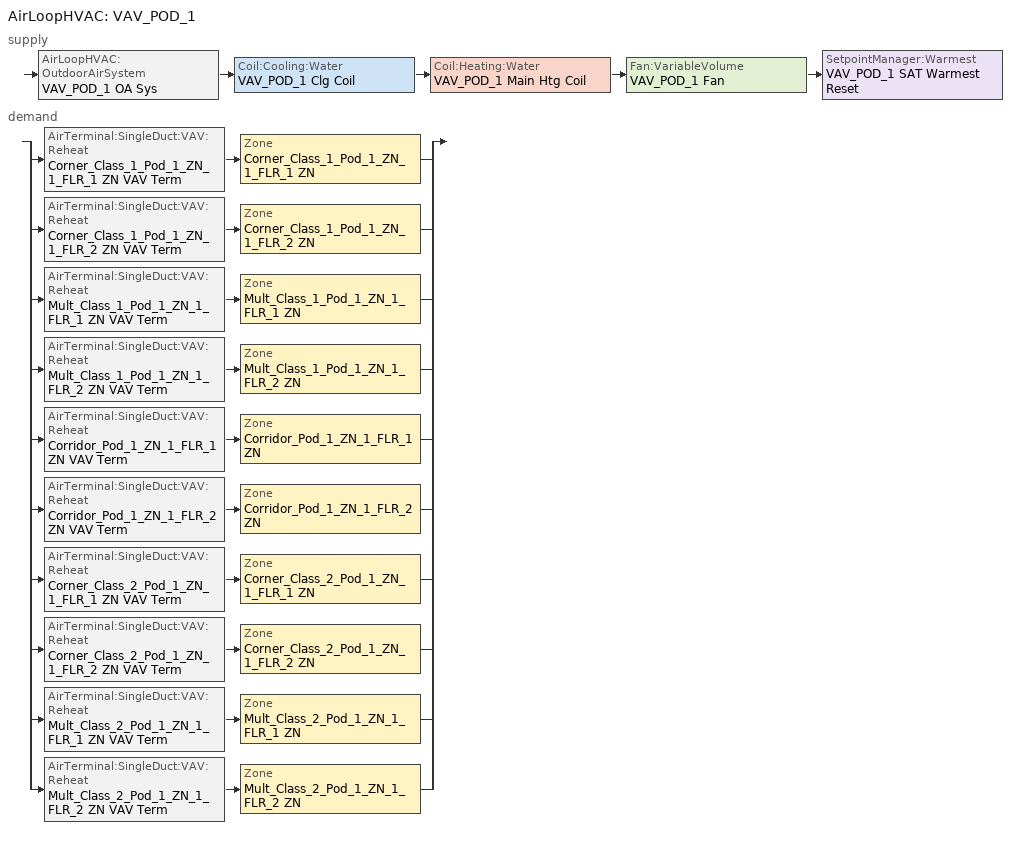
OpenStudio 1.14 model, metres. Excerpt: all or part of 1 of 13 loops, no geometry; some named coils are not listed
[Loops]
AirLoopHVAC 'VAV_POD_1'
 supply: AirLoopHVAC:OutdoorAirSystem 'VAV_POD_1 OA Sys' > Coil:Cooling:Water 'VAV_POD_1 Clg Coil' > Coil:Heating:Water 'VAV_POD_1 Main Htg Coil' > Fan:VariableVolume 'VAV_POD_1 Fan' > SetpointManager:Warmest 'VAV_POD_1 SAT Warmest Reset'
 demand: split
  | AirTerminal:SingleDuct:VAV:Reheat 'Corner_Class_1_Pod_1_ZN_1_FLR_1 ZN VAV Term' > Zone 'Corner_Class_1_Pod_1_ZN_1_FLR_1 ZN'
  | AirTerminal:SingleDuct:VAV:Reheat 'Corner_Class_1_Pod_1_ZN_1_FLR_2 ZN VAV Term' > Zone 'Corner_Class_1_Pod_1_ZN_1_FLR_2 ZN'
  | AirTerminal:SingleDuct:VAV:Reheat 'Mult_Class_1_Pod_1_ZN_1_FLR_1 ZN VAV Term' > Zone 'Mult_Class_1_Pod_1_ZN_1_FLR_1 ZN'
  | AirTerminal:SingleDuct:VAV:Reheat 'Mult_Class_1_Pod_1_ZN_1_FLR_2 ZN VAV Term' > Zone 'Mult_Class_1_Pod_1_ZN_1_FLR_2 ZN'
  | AirTerminal:SingleDuct:VAV:Reheat 'Corridor_Pod_1_ZN_1_FLR_1 ZN VAV Term' > Zone 'Corridor_Pod_1_ZN_1_FLR_1 ZN'
  | AirTerminal:SingleDuct:VAV:Reheat 'Corridor_Pod_1_ZN_1_FLR_2 ZN VAV Term' > Zone 'Corridor_Pod_1_ZN_1_FLR_2 ZN'
  | AirTerminal:SingleDuct:VAV:Reheat 'Corner_Class_2_Pod_1_ZN_1_FLR_1 ZN VAV Term' > Zone 'Corner_Class_2_Pod_1_ZN_1_FLR_1 ZN'
  | AirTerminal:SingleDuct:VAV:Reheat 'Corner_Class_2_Pod_1_ZN_1_FLR_2 ZN VAV Term' > Zone 'Corner_Class_2_Pod_1_ZN_1_FLR_2 ZN'
  | AirTerminal:SingleDuct:VAV:Reheat 'Mult_Class_2_Pod_1_ZN_1_FLR_1 ZN VAV Term' > Zone 'Mult_Class_2_Pod_1_ZN_1_FLR_1 ZN'
  | AirTerminal:SingleDuct:VAV:Reheat 'Mult_Class_2_Pod_1_ZN_1_FLR_2 ZN VAV Term' > Zone 'Mult_Class_2_Pod_1_ZN_1_FLR_2 ZN'
[Sizing:Zone] Zone Cooling Design Supply Air Temperature Input Method=SupplyAirTemperature; Zone Cooling Design Supply Air Temperature {C}=12.8; Zone Cooling Design Supply Air Temperature Difference {deltaC}=11.11; Zone Heating Design Supply Air Temperature Input Method=SupplyAirTemperature; Zone Heating Design Supply Air Temperature {C}=40; Zone Heating Design Supply Air Temperature Difference {deltaC}=11.11; Zone Cooling Design Supply Air Humidity Ratio {kg-H2O/kg-air}=0.0085; Zone Heating Design Supply Air Humidity Ratio {kg-H2O/kg-air}=0.008; Cooling Design Air Flow Method=DesignDay; Heating Design Air Flow Method=DesignDay; Account for Dedicated Outdoor Air System=No; Dedicated Outdoor Air System Control Strategy=NeutralSupplyAir; Dedicated Outdoor Air Low Setpoint Temperature for Design {C}=autosize; Dedicated Outdoor Air High Setpoint Temperature for Design {C}=autosize
Corridor_Pod_1_ZN_1_FLR_1 ZN; Corner_Class_2_Pod_1_ZN_1_FLR_1 ZN; Mult_Class_2_Pod_1_ZN_1_FLR_2 ZN; Corner_Class_1_Pod_1_ZN_1_FLR_1 ZN; Corner_Class_2_Pod_1_ZN_1_FLR_2 ZN; Mult_Class_1_Pod_1_ZN_1_FLR_2 ZN; Corridor_Pod_1_ZN_1_FLR_2 ZN; Mult_Class_1_Pod_1_ZN_1_FLR_1 ZN; Mult_Class_2_Pod_1_ZN_1_FLR_1 ZN; Corner_Class_1_Pod_1_ZN_1_FLR_2 ZN
[Zone equipment]
Corridor_Pod_1_ZN_1_FLR_1 ZN: Corridor_Pod_1_ZN_1_FLR_1 ZN VAV Term
Corner_Class_2_Pod_1_ZN_1_FLR_1 ZN: Corner_Class_2_Pod_1_ZN_1_FLR_1 ZN VAV Term
Mult_Class_2_Pod_1_ZN_1_FLR_2 ZN: Mult_Class_2_Pod_1_ZN_1_FLR_2 ZN VAV Term
Corner_Class_1_Pod_1_ZN_1_FLR_1 ZN: Corner_Class_1_Pod_1_ZN_1_FLR_1 ZN VAV Term
Corner_Class_2_Pod_1_ZN_1_FLR_2 ZN: Corner_Class_2_Pod_1_ZN_1_FLR_2 ZN VAV Term
Mult_Class_1_Pod_1_ZN_1_FLR_2 ZN: Mult_Class_1_Pod_1_ZN_1_FLR_2 ZN VAV Term
Corridor_Pod_1_ZN_1_FLR_2 ZN: Corridor_Pod_1_ZN_1_FLR_2 ZN VAV Term
Mult_Class_1_Pod_1_ZN_1_FLR_1 ZN: Mult_Class_1_Pod_1_ZN_1_FLR_1 ZN VAV Term
Mult_Class_2_Pod_1_ZN_1_FLR_1 ZN: Mult_Class_2_Pod_1_ZN_1_FLR_1 ZN VAV Term
Corner_Class_1_Pod_1_ZN_1_FLR_2 ZN: Corner_Class_1_Pod_1_ZN_1_FLR_2 ZN VAV Term
[AirLoopHVAC]
VAV_POD_1: Availability Schedule=SchoolSecondary HVACOperationSchd; Availability Manager=Availability Manager Night Cycle 1; Design Supply Air Flow Rate {m3/s}=AutoSize
[Sizing:System]
VAV_POD_1: Type of Load to Size On=Sensible; Design Outdoor Air Flow Rate {m3/s}=9.493504; Minimum System Air Flow Ratio=0.3; Preheat Design Temperature {C}=7; Preheat Design Humidity Ratio {kg-H2O/kg-Air}=0.008; Precool Design Temperature {C}=12.8; Precool Design Humidity Ratio {kg-H2O/kg-Air}=0.008; Central Cooling Design Supply Air Temperature {C}=12.8; Central Heating Design Supply Air Temperature {C}=12.8; Sizing Option=Coincident; 100% Outdoor Air in Cooling=No; 100% Outdoor Air in Heating=No; Central Cooling Design Supply Air Humidity Ratio {kg-H2O/kg-Air}=0.0085; Central Heating Design Supply Air Humidity Ratio {kg-H2O/kg-Air}=0.008; Cooling Design Air Flow Method=DesignDay; Cooling Design Air Flow Rate {m3/s}=0; Heating Design Air Flow Method=DesignDay; Heating Design Air Flow Rate {m3/s}=0; System Outdoor Air Method=ZoneSum; Zone Maximum Outdoor Air Fraction=1; Cooling Supply Air Flow Rate Per Floor Area {m3/s-m2}=0.00996765; Cooling Fraction of Autosized Cooling Supply Air Flow Rate=1; Cooling Supply Air Flow Rate Per Unit Cooling Capacity {m3/s-W}=3.94755e-05; Heating Supply Air Flow Rate Per Floor Area {m3/s-m2}=0.00996765; Heating Fraction of Autosized Heating Supply Air Flow Rate=1; Heating Fraction of Autosized Cooling Supply Air Flow Rate=1; Heating Supply Air Flow Rate Per Unit Heating Capacity {m3/s-W}=3.15882e-05; Cooling Design Capacity Method=CoolingDesignCapacity; Cooling Design Capacity {W}=autosize; Cooling Design Capacity Per Floor Area {W/m2}=234.7; Fraction of Autosized Cooling Design Capacity=1; Heating Design Capacity Method=HeatingDesignCapacity; Heating Design Capacity {W}=autosize; Heating Design Capacity Per Floor Area {W/m2}=157; Fraction of Autosized Heating Design Capacity=1; Central Cooling Capacity Control Method=OnOff
[Fan:VariableVolume]
VAV_POD_1 Fan: Availability Schedule=Always On Discrete; Fan Efficiency=0.61425; Pressure Rise {Pa}=1389.92; Maximum Flow Rate {m3/s}=Autosize; Fan Power Minimum Flow Rate Input Method=Fraction; Fan Power Minimum Flow Fraction=0.25; Fan Power Minimum Air Flow Rate {m3/s}=0; Motor Efficiency=0.945; Motor In Airstream Fraction=1; Fan Power Coefficient 1=0.04076; Fan Power Coefficient 2=0.0881; Fan Power Coefficient 3=-0.0729; Fan Power Coefficient 4=0.9437; Fan Power Coefficient 5=0
[Controller:OutdoorAir]
VAV_POD_1 OA Controller: Minimum Outdoor Air Flow Rate {m3/s}=0; Maximum Outdoor Air Flow Rate {m3/s}=Autosize; Economizer Control Type=DifferentialDryBulb; Economizer Control Action Type=ModulateFlow; Lockout Type=NoLockout; Minimum Limit Type=FixedMinimum; Controller Mechanical Ventilation=VAV_POD_1 Vent Controller; High Humidity Control=No; Heat Recovery Bypass Control Type=BypassWhenWithinEconomizerLimits
[Controller:MechanicalVentilation]
VAV_POD_1 Vent Controller: Availability Schedule=Always On Discrete; System Outdoor Air Method=VentilationRateProcedure
[AirLoopHVAC:OutdoorAirSystem]
VAV_POD_1 OA Sys: Controller=VAV_POD_1 OA Controller
[AvailabilityManager:NightCycle]
Availability Manager Night Cycle 1: Control Type=CycleOnAny; Thermostat Tolerance {deltaC}=1; Cycling Run Time {s}=3600
[AirTerminal:SingleDuct:VAV:Reheat] Availability Schedule=Always On Discrete; Maximum Air Flow Rate {m3/s}=AutoSize; Zone Minimum Air Flow Input Method=Constant; Fixed Minimum Air Flow Rate {m3/s}=0; Maximum Hot Water or Steam Flow Rate {m3/s}=AutoSize; Minimum Hot Water or Steam Flow Rate {m3/s}=0; Convergence Tolerance=0.001; Damper Heating Action=Reverse; Maximum Flow per Zone Floor Area During Reheat {m3/s-m2}=0; Maximum Flow Fraction During Reheat=0.5; Maximum Reheat Air Temperature {C}=40; Control For Outdoor Air=No
Name | Constant Minimum Air Flow Fraction | Reheat Coil
Corner_Class_1_Pod_1_ZN_1_FLR_1 ZN VAV Term | 0.7 | Corner_Class_1_Pod_1_ZN_1_FLR_1 ZN Rht Coil
Corner_Class_1_Pod_1_ZN_1_FLR_2 ZN VAV Term | 0.7 | Corner_Class_1_Pod_1_ZN_1_FLR_2 ZN Rht Coil
Mult_Class_1_Pod_1_ZN_1_FLR_1 ZN VAV Term | 0.7 | Mult_Class_1_Pod_1_ZN_1_FLR_1 ZN Rht Coil
Mult_Class_1_Pod_1_ZN_1_FLR_2 ZN VAV Term | 0.7 | Mult_Class_1_Pod_1_ZN_1_FLR_2 ZN Rht Coil
Corridor_Pod_1_ZN_1_FLR_1 ZN VAV Term | 0.243167 | Corridor_Pod_1_ZN_1_FLR_1 ZN Rht Coil
Corridor_Pod_1_ZN_1_FLR_2 ZN VAV Term | 0.2 | Corridor_Pod_1_ZN_1_FLR_2 ZN Rht Coil
Corner_Class_2_Pod_1_ZN_1_FLR_1 ZN VAV Term | 0.7 | Corner_Class_2_Pod_1_ZN_1_FLR_1 ZN Rht Coil
Corner_Class_2_Pod_1_ZN_1_FLR_2 ZN VAV Term | 0.7 | Corner_Class_2_Pod_1_ZN_1_FLR_2 ZN Rht Coil
Mult_Class_2_Pod_1_ZN_1_FLR_1 ZN VAV Term | 0.7 | Mult_Class_2_Pod_1_ZN_1_FLR_1 ZN Rht Coil
Mult_Class_2_Pod_1_ZN_1_FLR_2 ZN VAV Term | 0.7 | Mult_Class_2_Pod_1_ZN_1_FLR_2 ZN Rht Coil
[EnergyManagementSystem:Program]
CafeteriaZN1FLR1ZNPSZAC59FanControl: IF CafeteriaZN1FLR1ZNPSZAC59NumberofStages == 1; Return; ENDIF; IF CafeteriaZN1FLR1ZNPSZAC59HeatingRTF > 0; SET Heating = CafeteriaZN1FLR1ZNPSZAC59HeatingRTF; SET Ven = 1-CafeteriaZN1FLR1ZNPSZAC59HeatingRTF; SET Eco = 0; SET Stage1 = 0; SET Stage2 = 0; ELSE; SET Heating = 0; SET EcoSpeed = CafeteriaZN1FLR1ZNPSZAC59VenSpeed; IF CafeteriaZN1FLR1ZNPSZAC59SpeedRatio == 0; IF CafeteriaZN1FLR1ZNPSZAC59RTF > 0; SET Stage1 = CafeteriaZN1FLR1ZNPSZAC59RTF; SET Stage2 = 0; SET Ven = 1-CafeteriaZN1FLR1ZNPSZAC59RTF; SET Eco = 0; IF CafeteriaZN1FLR1ZNPSZAC59OAFlowMass > (CafeteriaZN1FLR1ZNPSZAC59OADesignMass*CafeteriaZN1FLR1ZNPSZAC59OASch); SET CafeteriaZN1FLR1ZNPSZAC59Stg1Spd = 1.0; ENDIF; ELSE; SET Stage1 = 0; SET Stage2 = 0; IF CafeteriaZN1FLR1ZNPSZAC59OAFlowMass > (CafeteriaZN1FLR1ZNPSZAC59OADesignMass*CafeteriaZN1FLR1ZNPSZAC59OASch); SET Eco = 1.0; SET Ven = 0; SET ExpDAT = CafeteriaZN1FLR1ZNPSZAC59DATRqd-(1-CafeteriaZN1FLR1ZNPSZAC59VenSpeed)*Cafeteria_ZN_1_FLR_1_ZNTemp; SET ExpDAT = ExpDAT/CafeteriaZN1FLR1ZNPSZAC59VenSpeed; IF OATF_2 > ExpDAT; SET EcoSpeed = CafeteriaZN1FLR1ZNPSZAC59Stg2Spd; ENDIF; ELSE; SET Eco = 0; SET Ven = 1.0; ENDIF; ENDIF; ELSE; SET Stage1 = 1-CafeteriaZN1FLR1ZNPSZAC59SpeedRatio; SET Stage2 = CafeteriaZN1FLR1ZNPSZAC59SpeedRatio; SET Ven = 0; SET Eco = 0; IF CafeteriaZN1FLR1ZNPSZAC59OAFlowMass > (CafeteriaZN1FLR1ZNPSZAC59OADesignMass*CafeteriaZN1FLR1ZNPSZAC59OASch); SET CafeteriaZN1FLR1ZNPSZAC59Stg1Spd = 1.0; ENDIF; ENDIF; ENDIF; SET FPR = Ven*(CafeteriaZN1FLR1ZNPSZAC59VenSpeed ^ CafeteriaZN1FLR1ZNPSZAC59FanPwrExp); SET FPR = FPR+Eco*(EcoSpeed^CafeteriaZN1FLR1ZNPSZAC59FanPwrExp); SET FPR1 = Stage1*(CafeteriaZN1FLR1ZNPSZAC59Stg1Spd^CafeteriaZN1FLR1ZNPSZAC59FanPwrExp); SET FPR = FPR+FPR1; SET FPR2 = Stage2*(CafeteriaZN1FLR1ZNPSZAC59Stg2Spd^CafeteriaZN1FLR1ZNPSZAC59FanPwrExp); SET FPR = FPR+FPR2; SET FPR3 = Heating*(CafeteriaZN1FLR1ZNPSZAC59HeatSpeed^CafeteriaZN1FLR1ZNPSZAC59FanPwrExp); SET FanPwrRatio = FPR+ FPR3; SET CafeteriaZN1FLR1ZNPSZAC59FanPressure = CafeteriaZN1FLR1ZNPSZAC59FanDesignPressure*FanPwrRatio
CafeteriaZN1FLR1ZNPSZAC59OptimumStartProg0: IF DaylightSavings==0 && DayOfWeek>1 && Hour==5 && OAT_2<23.9 && OAT_2>1.7; SET CafeteriaZN1FLR1ZNPSZAC59ClgSch0 = 29.4; SET CafeteriaZN1FLR1ZNPSZAC59HtgSch0 = 15.6; ELSEIF DaylightSavings==0 && DayOfWeek==1 && Hour==7 && OAT_2<23.9 && OAT_2>1.7; SET CafeteriaZN1FLR1ZNPSZAC59ClgSch0 = 29.4; SET CafeteriaZN1FLR1ZNPSZAC59HtgSch0 = 15.6; ELSEIF DaylightSavings==1 && DayOfWeek>1 && Hour==4 && OAT_2<23.9 && OAT_2>1.7; SET CafeteriaZN1FLR1ZNPSZAC59ClgSch0 = 29.4; SET CafeteriaZN1FLR1ZNPSZAC59HtgSch0 = 15.6; ELSEIF DaylightSavings==1 && DayOfWeek==1 && Hour==6 && OAT_2<23.9 && OAT_2>1.7; SET CafeteriaZN1FLR1ZNPSZAC59ClgSch0 = 29.4; SET CafeteriaZN1FLR1ZNPSZAC59HtgSch0 = 15.6; ELSE; SET CafeteriaZN1FLR1ZNPSZAC59ClgSch0 = NULL; SET CafeteriaZN1FLR1ZNPSZAC59HtgSch0 = NULL; ENDIF
GymZN1FLR1ZNPSZAC15SetNumberofStages: SET GymZN1FLR1ZNPSZAC15NumberofStages = 2
GymZN1FLR1ZNPSZAC15EconomizerCTRLProg: SET GymZN1FLR1ZNPSZAC15TimestepEconEff = 0.7; SET MaxE = 0.7; SET GymZN1FLR1ZNPSZAC15DATRqd = (GymZN1FLR1ZNPSZAC15DATRqd*1.8)+32; SET OATF = (OATF_3*1.8)+32; SET OAwbF = (OAWBC_3*1.8)+32; IF GymZN1FLR1ZNPSZAC15OAFlowMass > (GymZN1FLR1ZNPSZAC15OADesignMass*GymZN1FLR1ZNPSZAC15OASch); SET EconoActive = 1; ELSE; SET EconoActive = 0; ENDIF; SET dTNeeded = 75-GymZN1FLR1ZNPSZAC15DATRqd; SET CoolDesdT = ((98*0.15)+(75*(1-0.15)))-55; SET CoolLoad = dTNeeded/ CoolDesdT; IF CoolLoad > 1; SET CoolLoad = 1; ELSEIF CoolLoad < 0; SET CoolLoad = 0; ENDIF; IF EconoActive == 1; SET Stage = GymZN1FLR1ZNPSZAC15NumberofStages; IF Stage == 2; IF CoolLoad < 0.6; SET GymZN1FLR1ZNPSZAC15TimestepEconEff = MaxE; ELSE; SET ECOEff = 0-2.18919863612305; SET ECOEff = ECOEff+(0-0.674461284910428*CoolLoad); SET ECOEff = ECOEff+(0.000459106275872404*(OATF^2)); SET ECOEff = ECOEff+(0-0.00000484778537945252*(OATF^3)); SET ECOEff = ECOEff+(0.182915713033586*OAwbF); SET ECOEff = ECOEff+(0-0.00382838660261133*(OAwbF^2)); SET ECOEff = ECOEff+(0.0000255567460240583*(OAwbF^3)); SET GymZN1FLR1ZNPSZAC15TimestepEconEff = ECOEff; ENDIF; ELSE; SET ECOEff = 2.36337942464462; SET ECOEff = ECOEff+(0-0.409939515512619*CoolLoad); SET ECOEff = ECOEff+(0-0.0565205596792225*OAwbF); SET ECOEff = ECOEff+(0-0.0000632612294169389*(OATF^2)); SET GymZN1FLR1ZNPSZAC15TimestepEconEff = ECOEff+(0.000571724868775081*(OAwbF^2)); ENDIF; IF GymZN1FLR1ZNPSZAC15TimestepEconEff > MaxE; SET GymZN1FLR1ZNPSZAC15TimestepEconEff = MaxE; ELSEIF GymZN1FLR1ZNPSZAC15TimestepEconEff < (GymZN1FLR1ZNPSZAC15OADesignMass*GymZN1FLR1ZNPSZAC15OASch); SET GymZN1FLR1ZNPSZAC15TimestepEconEff = (GymZN1FLR1ZNPSZAC15OADesignMass*GymZN1FLR1ZNPSZAC15OASch); ENDIF; ENDIF
GymZN1FLR1ZNPSZAC15SetFanPar: IF GymZN1FLR1ZNPSZAC15NumberofStages == 1; Return; ENDIF; SET GymZN1FLR1ZNPSZAC15FanPwrExp = 2.2; SET OAFrac = GymZN1FLR1ZNPSZAC15OAFlowMass/GymZN1FLR1ZNPSZAC15DesignFlowMass; IF  OAFrac < 0.66; SET GymZN1FLR1ZNPSZAC15VenSpeed = 0.66; SET GymZN1FLR1ZNPSZAC15Stg1Spd = 0.66; ELSE; SET GymZN1FLR1ZNPSZAC15VenSpeed = OAFrac; SET GymZN1FLR1ZNPSZAC15Stg1Spd = OAFrac; ENDIF; SET GymZN1FLR1ZNPSZAC15Stg2Spd = 1.0; SET GymZN1FLR1ZNPSZAC15HeatSpeed = 1.0
GymZN1FLR1ZNPSZAC15FanControl: IF GymZN1FLR1ZNPSZAC15NumberofStages == 1; Return; ENDIF; IF GymZN1FLR1ZNPSZAC15HeatingRTF > 0; SET Heating = GymZN1FLR1ZNPSZAC15HeatingRTF; SET Ven = 1-GymZN1FLR1ZNPSZAC15HeatingRTF; SET Eco = 0; SET Stage1 = 0; SET Stage2 = 0; ELSE; SET Heating = 0; SET EcoSpeed = GymZN1FLR1ZNPSZAC15VenSpeed; IF GymZN1FLR1ZNPSZAC15SpeedRatio == 0; IF GymZN1FLR1ZNPSZAC15RTF > 0; SET Stage1 = GymZN1FLR1ZNPSZAC15RTF; SET Stage2 = 0; SET Ven = 1-GymZN1FLR1ZNPSZAC15RTF; SET Eco = 0; IF GymZN1FLR1ZNPSZAC15OAFlowMass > (GymZN1FLR1ZNPSZAC15OADesignMass*GymZN1FLR1ZNPSZAC15OASch); SET GymZN1FLR1ZNPSZAC15Stg1Spd = 1.0; ENDIF; ELSE; SET Stage1 = 0; SET Stage2 = 0; IF GymZN1FLR1ZNPSZAC15OAFlowMass > (GymZN1FLR1ZNPSZAC15OADesignMass*GymZN1FLR1ZNPSZAC15OASch); SET Eco = 1.0; SET Ven = 0; SET ExpDAT = GymZN1FLR1ZNPSZAC15DATRqd-(1-GymZN1FLR1ZNPSZAC15VenSpeed)*Gym_ZN_1_FLR_1_ZNTemp; SET ExpDAT = ExpDAT/GymZN1FLR1ZNPSZAC15VenSpeed; IF OATF_3 > ExpDAT; SET EcoSpeed = GymZN1FLR1ZNPSZAC15Stg2Spd; ENDIF; ELSE; SET Eco = 0; SET Ven = 1.0; ENDIF; ENDIF; ELSE; SET Stage1 = 1-GymZN1FLR1ZNPSZAC15SpeedRatio; SET Stage2 = GymZN1FLR1ZNPSZAC15SpeedRatio; SET Ven = 0; SET Eco = 0; IF GymZN1FLR1ZNPSZAC15OAFlowMass > (GymZN1FLR1ZNPSZAC15OADesignMass*GymZN1FLR1ZNPSZAC15OASch); SET GymZN1FLR1ZNPSZAC15Stg1Spd = 1.0; ENDIF; ENDIF; ENDIF; SET FPR = Ven*(GymZN1FLR1ZNPSZAC15VenSpeed ^ GymZN1FLR1ZNPSZAC15FanPwrExp); SET FPR = FPR+Eco*(EcoSpeed^GymZN1FLR1ZNPSZAC15FanPwrExp); SET FPR1 = Stage1*(GymZN1FLR1ZNPSZAC15Stg1Spd^GymZN1FLR1ZNPSZAC15FanPwrExp); SET FPR = FPR+FPR1; SET FPR2 = Stage2*(GymZN1FLR1ZNPSZAC15Stg2Spd^GymZN1FLR1ZNPSZAC15FanPwrExp); SET FPR = FPR+FPR2; SET FPR3 = Heating*(GymZN1FLR1ZNPSZAC15HeatSpeed^GymZN1FLR1ZNPSZAC15FanPwrExp); SET FanPwrRatio = FPR+ FPR3; SET GymZN1FLR1ZNPSZAC15FanPressure = GymZN1FLR1ZNPSZAC15FanDesignPressure*FanPwrRatio
GymZN1FLR1ZNPSZAC15OptimumStartProg0: IF DaylightSavings==0 && DayOfWeek>1 && Hour==5 && OAT_3<23.9 && OAT_3>1.7; SET GymZN1FLR1ZNPSZAC15ClgSch0 = 29.4; SET GymZN1FLR1ZNPSZAC15HtgSch0 = 15.6; ELSEIF DaylightSavings==0 && DayOfWeek==1 && Hour==7 && OAT_3<23.9 && OAT_3>1.7; SET GymZN1FLR1ZNPSZAC15ClgSch0 = 29.4; SET GymZN1FLR1ZNPSZAC15HtgSch0 = 15.6; ELSEIF DaylightSavings==1 && DayOfWeek>1 && Hour==4 && OAT_3<23.9 && OAT_3>1.7; SET GymZN1FLR1ZNPSZAC15ClgSch0 = 29.4; SET GymZN1FLR1ZNPSZAC15HtgSch0 = 15.6; ELSEIF DaylightSavings==1 && DayOfWeek==1 && Hour==6 && OAT_3<23.9 && OAT_3>1.7; SET GymZN1FLR1ZNPSZAC15ClgSch0 = 29.4; SET GymZN1FLR1ZNPSZAC15HtgSch0 = 15.6; ELSE; SET GymZN1FLR1ZNPSZAC15ClgSch0 = NULL; SET GymZN1FLR1ZNPSZAC15HtgSch0 = NULL; ENDIF
KitchenZN1FLR1ZNPSZAC48SetNumberofStages: SET KitchenZN1FLR1ZNPSZAC48NumberofStages = 2
[SetpointManager:Warmest]
VAV_POD_1 SAT Warmest Reset: Control Variable=Temperature; Minimum Setpoint Temperature {C}=12.8; Maximum Setpoint Temperature {C}=15.5778; Strategy=MaximumTemperature
[Schedule:Ruleset]
SchoolSecondary HVACOperationSchd: Default Day Schedule=SchoolSecondary HVACOperationSchd Default; Summer Design Day Schedule=SchoolSecondary HVACOperationSchd Summer Design Day; Winter Design Day Schedule=SchoolSecondary HVACOperationSchd Winter Design Day
[Schedule:Day]
SchoolSecondary HVACOperationSchd Default: 24, 0, 0
SchoolSecondary HVACOperationSchd Winter Design Day; SchoolSecondary HVACOperationSchd Summer Design Day; SchoolSecondary HVACOperationSchd WntrDsn|SmrDsn|Wkdy Day: 7, 0, 0, 21, 0, 1, 24, 0, 0
[Schedule:Rule]
Schedule Rule 93: Schedule Ruleset=SchoolSecondary HVACOperationSchd; Rule Order=0; Day Schedule=SchoolSecondary HVACOperationSchd WntrDsn|SmrDsn|Wkdy Day; Apply Monday=Yes; Apply Tuesday=Yes; Apply Wednesday=Yes; Apply Thursday=Yes; Apply Friday=Yes; Date Specification Type=DateRange; Start Month=1; Start Day=1; End Month=12; End Day=31
[Schedule:Constant]
Always On Discrete: Value=1
